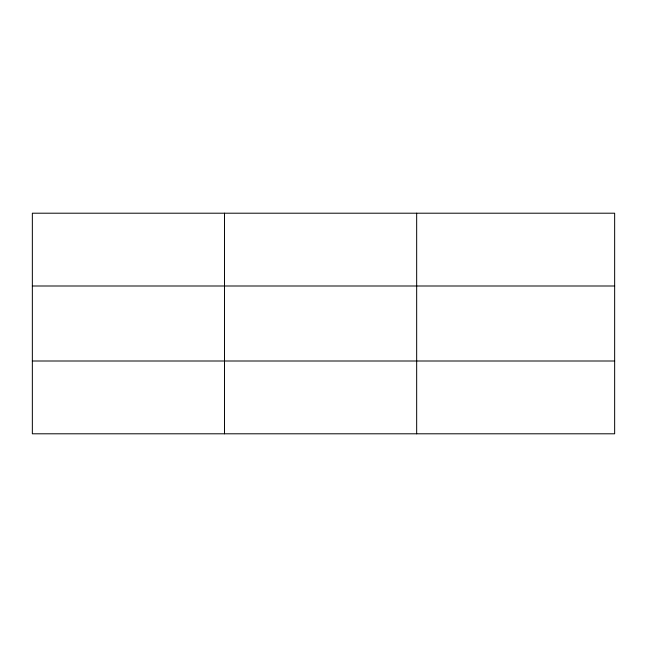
<?xml version="1.0" encoding="UTF-8"?>
<svg xmlns="http://www.w3.org/2000/svg" width="647" height="647" viewBox="0 0 647 647"><rect width="100%" height="100%" fill="white"/><g stroke="black" fill="none" stroke-linecap="round" stroke-linejoin="round"><path stroke-width="0.97" d="M224.509 433.797L224.509 213.203M416.668 433.797L416.668 213.203M614.65 361.002L614.65 433.797L32.35 433.797L32.35 213.203L614.65 213.203L614.65 361.002L32.35 361.002M32.35 285.998L614.65 285.998"/></g></svg>
